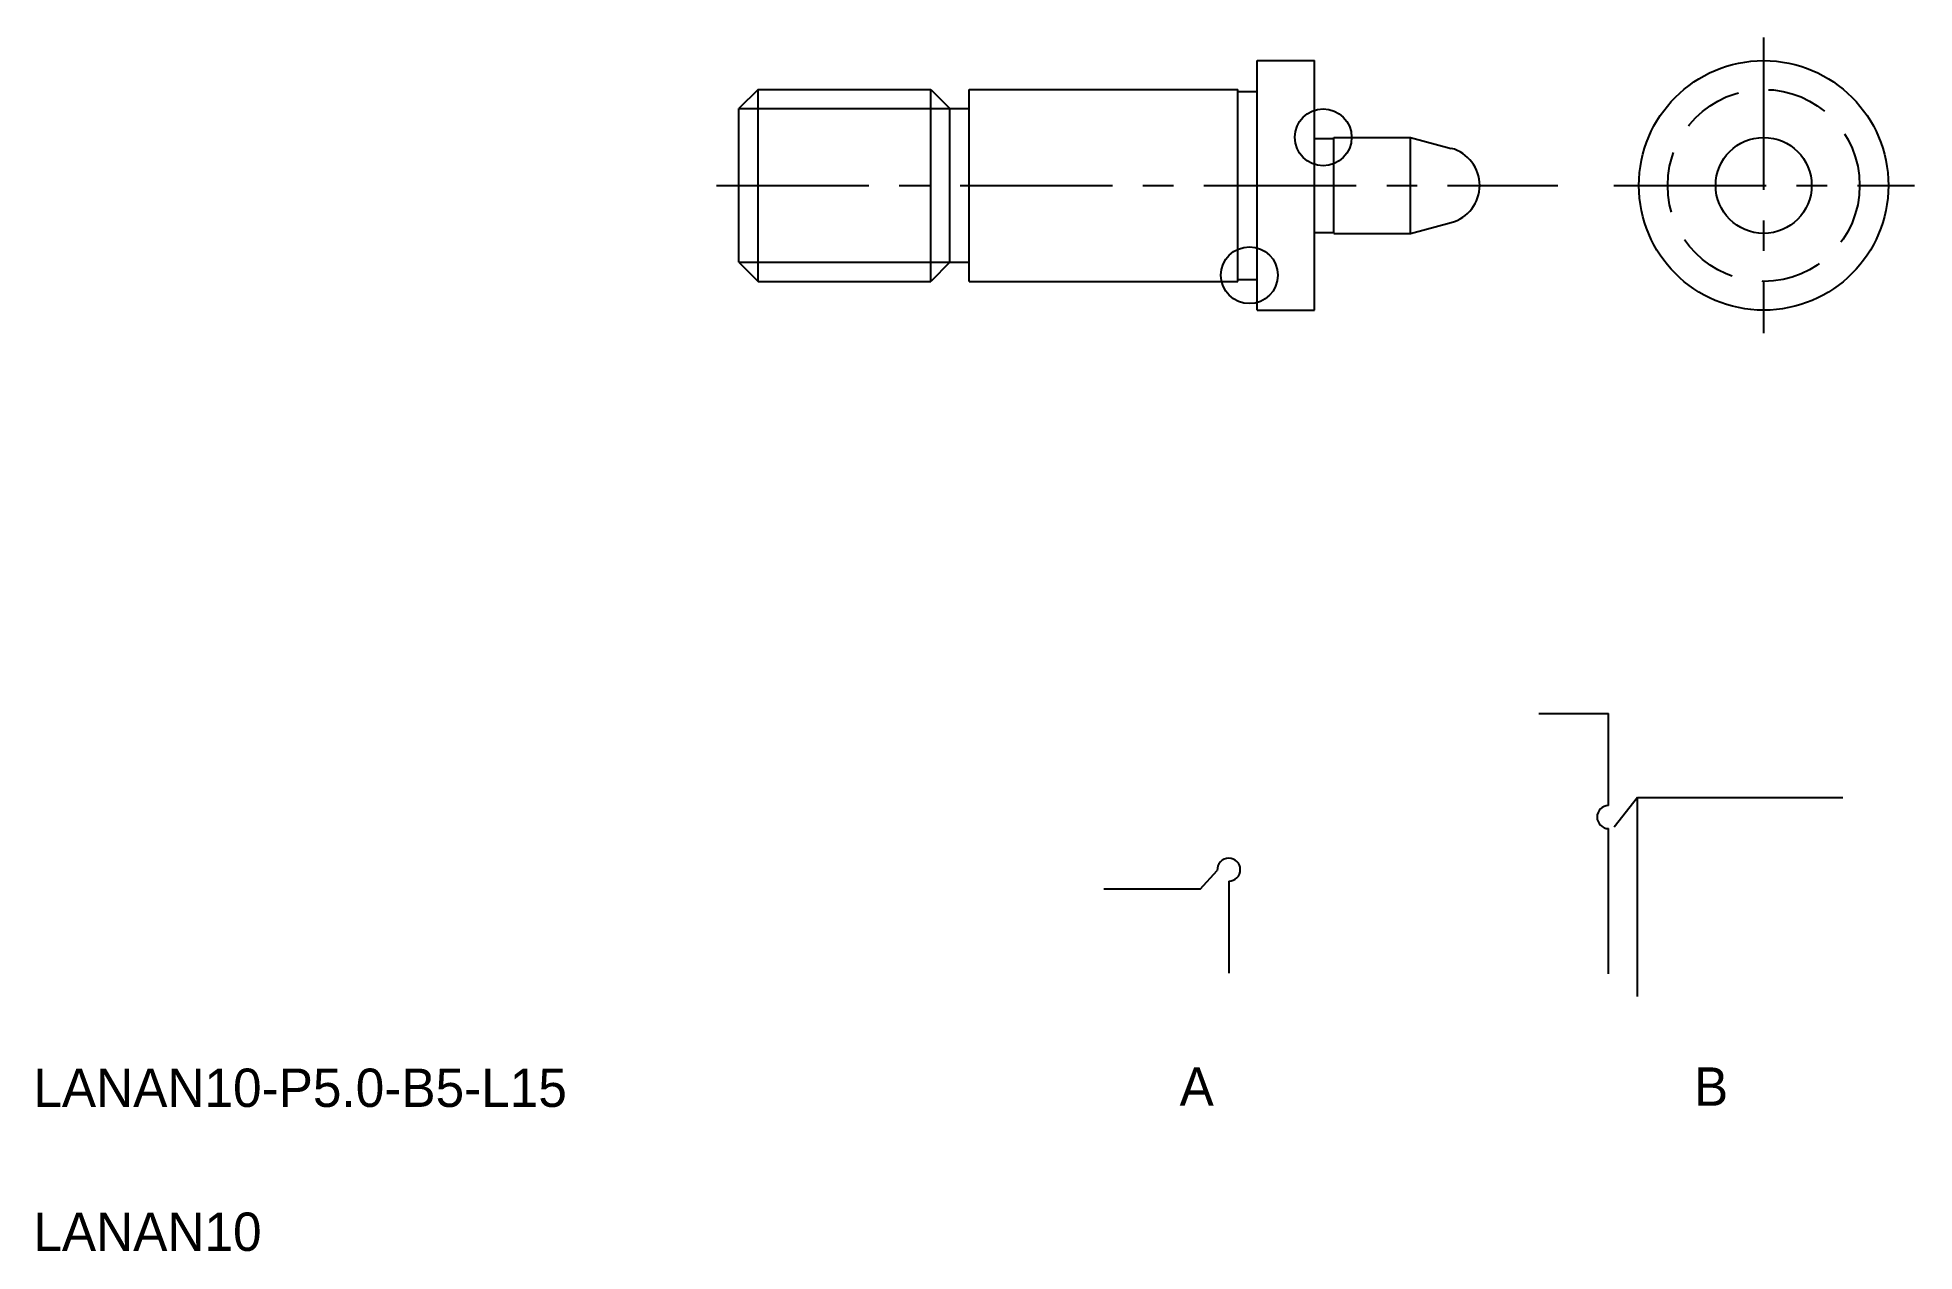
# Model space of a CAD drawing. Extents: x 5.2 to 103, y 5 to 68.2.
import ezdxf

# ---------------------------------------------------------------- set-up
doc = ezdxf.new("R2010")
doc.units = 0
doc.header["$LTSCALE"] = 0.25
doc.linetypes.add('CENTER', pattern=[50.8, 31.75, -6.35, 6.35, -6.35])
doc.linetypes.add('DASHED', pattern=[19.05, 12.7, -6.35])
doc.layers.get('0').update_dxf_attribs({"linetype": 'CONTINUOUS'})
doc.layers.add('CENTER', color=1, linetype='CENTER')

msp = doc.modelspace()

# ---------------------------------------------------------------- linework, layer by layer
at = {"linetype": 'CONTINUOUS'}
for p, q in [((68.759144, 54.006791), (68.759144, 67.006791)), ((68.759144, 67.006791), (71.759142, 67.006791)), ((71.759142, 54.006791), (71.759142, 67.006791)), ((42.759144, 65.506791), (41.759144, 64.506791)), ((42.759144, 65.506791), (51.759146, 65.506791)), ((51.759146, 65.506791), (52.759146, 64.506791)), ((53.759144, 55.506791), (53.759144, 65.506791)), ((53.759144, 65.506791), (67.759144, 65.506791)), ((67.759144, 55.506791), (67.759144, 65.506791)), ((67.759144, 65.406791), (68.759144, 65.406791)), ((41.759144, 56.506791), (41.759144, 64.506791)), ((52.759146, 56.506791), (52.759146, 64.506791)), ((71.759142, 62.956791), (72.759142, 62.956791)), ((72.759142, 58.006791), (72.759142, 63.006791)), ((72.759142, 63.006791), (76.759142, 63.006791)), ((76.759142, 58.006791), (76.759142, 63.006791)), ((76.759144, 63.006791), (78.879501, 62.438643)), ((71.759142, 58.056791), (72.759142, 58.056791)), ((72.759142, 58.006791), (76.759142, 58.006791)), ((76.759144, 58.006792), (78.879501, 58.57494)), ((41.759144, 56.506791), (42.759144, 55.506791)), ((52.759146, 56.506791), (51.759146, 55.506791)), ((42.759144, 55.506791), (51.759146, 55.506791)), ((53.759144, 55.506791), (67.759144, 55.506791)), ((67.759144, 55.606791), (68.759144, 55.606791)), ((68.759144, 54.006791), (71.759142, 54.006791)), ((83.436651, 33.001834), (87.077569, 33.001834)), ((87.077569, 28.199813), (87.077569, 33.001834)), ((88.577569, 18.252478), (88.577569, 28.618563)), ((88.577569, 28.618563), (99.283008, 28.618563)), ((87.077569, 19.425909), (87.077569, 26.999813)), ((65.788356, 23.843815), (60.783626, 23.843815)), ((67.288356, 24.262565), (67.288356, 19.460543))]:
    msp.add_line(p, q, dxfattribs=at)
at = {"color": 3, "linetype": 'CONTINUOUS'}
for p, q in [((42.759144, 55.506791), (42.759144, 65.506791)), ((51.759146, 55.506791), (51.759146, 65.506791)), ((41.759144, 64.506791), (52.759146, 64.506791)), ((41.759144, 56.506791), (52.759146, 56.506791))]:
    msp.add_line(p, q, dxfattribs=at)
at = {"color": 7, "linetype": 'CONTINUOUS'}
for p, q in [((52.759146, 64.506791), (53.759144, 64.506791)), ((52.759146, 56.506791), (53.759144, 56.506791))]:
    msp.add_line(p, q, dxfattribs=at)
for p, q in [((77.289233, 62.864754), (77.289233, 62.864854)), ((77.819322, 62.722717), (77.819422, 62.722717)), ((88.577569, 28.618563), (87.374625, 27.078496)), ((65.788356, 23.843815), (66.690115, 24.816963))]:
    msp.add_line(p, q)
at = {"linetype": 'CONTINUOUS'}
for radius in [6.5, 2.5]:
    msp.add_circle((95.156258, 60.506791), radius, dxfattribs=at)
at = {"color": 3, "linetype": 'DASHED'}
msp.add_circle((95.156258, 60.506791), 5, dxfattribs=at)
at = {"color": 3}
for centre in [(72.20795, 63.013284), (68.363082, 55.828589)]:
    msp.add_circle(centre, 1.481501, dxfattribs=at)
at = {"linetype": 'CONTINUOUS'}
msp.add_arc((78.361863, 60.506791), 2, 285.000004, 74.999996, dxfattribs=at)
for centre, start, end in [((87.077593, 27.599813), 90.002238, 269.997762), ((67.288379, 24.862565), 90.002238, 184.358861), ((67.288332, 24.862565), 270.002238, 89.997762)]:
    msp.add_arc(centre, 0.6, start, end)
at = {"layer": 'CENTER', "color": 1, "linetype": 'CENTER'}
for p, q in [((95.156258, 68.210562), (95.156258, 52.808109)), ((40.590239, 60.506791), (84.423275, 60.506791)), ((87.344666, 60.506791), (103.013207, 60.506791))]:
    msp.add_line(p, q, dxfattribs=at)

# ---------------------------------------------------------------- texts
for s, p in [('LANAN10-P5.0-B5-L15', (5, 12.5)), ('A', (64.724884, 12.560356)), ('B', (91.524773, 12.560356)), ('LANAN10', (5, 5))]:
    msp.add_text(s, height=2).set_placement(p)

doc.saveas('drawing.dxf')
